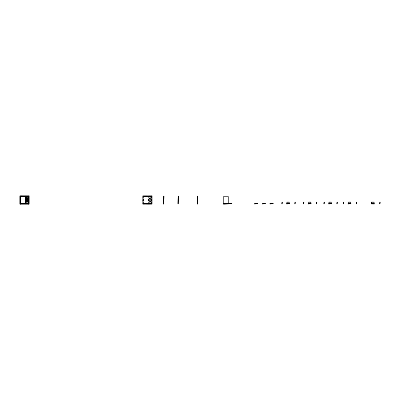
<?xml version="1.0" encoding="UTF-8"?>
<svg xmlns="http://www.w3.org/2000/svg" width="400" height="400" viewBox="0 0 400 400"><rect width="100%" height="100%" fill="white"/><g stroke="black" fill="none" stroke-linecap="round" stroke-linejoin="round"><path stroke-width="0.6" d="M20.225 196.425L28.77 196.425M25.495 196.445L20.9 196.2M25.78 196.47L28.5 196.47M25.78 197.82L28.5 197.82M25.51 198.045L28.77 198.045M25.51 198.27L28.77 198.27M25.78 198.315L28.5 198.315M25.78 199.665L28.5 199.665M25.51 199.89L28.77 199.89M25.51 200.11L28.77 200.11M25.78 200.155L28.5 200.155M25.78 201.505L28.5 201.505M25.51 201.73L28.77 201.73M25.51 201.955L28.77 201.955M25.78 203.35L28.5 203.35M20.225 203.575L28.77 203.575M371.545 203.575L374.265 203.8L371.545 203.8L371.545 202.225L374.04 202.225L374.04 203.8M228.43 203.775L223.605 204.025L223.605 196.425L228.43 196.67L228.44 203.8M20.225 203.8L28.77 203.8M371.77 202.225L371.77 203.8M350.635 203.8L350.635 202.225L348.365 202.225L348.365 203.8M331.26 203.8L331.26 202.225L328.985 202.225L328.985 203.8M310.79 203.8L310.79 202.225L308.52 202.225L308.52 203.8M289.205 203.8L289.205 202.225L286.935 202.225L286.935 203.8M28.77 204.025L28.77 196.2L20.225 196.2L20.225 204.025M28.545 196.2L28.5 198.045M28.545 198.27L28.5 199.89M28.545 200.11L28.5 201.73M28.545 201.955L28.545 204.025M28.275 196.47L28.275 198.045M28.275 198.315L28.275 199.89M28.275 200.155L28.275 201.73M28.275 202L28.275 203.575M27.14 203.35L27.14 203.8M26.005 196.47L26.005 198.045M26.005 198.315L26.005 199.89M26.005 200.155L26.005 201.73M26.005 202L26.005 203.575M25.735 196.2L25.78 198.045M25.735 198.27L25.78 199.89M25.735 200.11L25.78 201.73M25.735 201.955L25.735 203.8M25.51 196.2L25.51 203.8M20.675 196.2L20.515 203.555M20.45 196.2L20.45 204.025M28.995 195.975L20 195.975L20 204.025L28.995 204.025L28.995 195.975M151.91 195.975L142.915 195.975L142.915 204.025L151.91 204.025L151.91 195.975M143.365 196.2L143.14 197.325L143.365 196.2M144.265 196.2L143.59 196.425L144.265 196.2M145.615 196.2L144.715 196.425L145.615 196.2M147.02 196.2L146.12 196.425L147.02 196.2M149.55 196.2L147.525 196.425L148.425 196.425L148.65 197.325L148.65 196.425L149.55 196.2M150.955 196.2L150.055 196.425L150.955 196.2M151.685 196.2L151.46 197.325L151.685 196.2M163.805 196.2L163.58 204.025L163.805 196.2M178.335 196.2L178.11 203.8L178.335 196.2M197.655 196.2L197.43 204.025L197.655 196.2M150.955 198.045L149.155 198.27L150.955 198.045M143.365 199.1L143.14 200.9L143.365 199.1M148.65 199.1L148.425 200.9L148.65 199.1M151.685 199.1L151.46 200.9L151.685 199.1M150.955 199.89L149.155 200.11L150.955 199.89M150.955 201.73L149.155 201.955L150.955 201.73M282.19 202.225L281.965 203.8L282.19 202.225M295.165 202.225L294.94 203.8L295.165 202.225M303.775 202.225L303.55 203.8L303.775 202.225M316.75 202.225L316.525 203.8L316.75 202.225M324.245 202.225L324.02 203.8L324.245 202.225M337.215 202.225L336.99 203.8L337.215 202.225M343.62 202.225L343.395 203.8L343.62 202.225M356.595 202.225L356.37 203.8L356.595 202.225M380 202.225L379.775 203.8L380 202.225M143.365 202.675L143.14 203.8L143.365 202.675M148.65 202.675L148.425 203.575L147.525 203.8L149.55 203.8L148.65 203.575L148.65 202.675M151.685 202.675L151.46 203.8L151.685 202.675M144.265 203.575L143.59 203.8L144.265 203.575M145.615 203.575L144.715 203.8L145.615 203.575M147.02 203.575L146.12 203.8L147.02 203.575M150.955 203.575L150.055 203.8L150.955 203.575M231.79 203.575L223.245 203.8L231.79 203.575M257.695 203.575L254.435 203.8L257.695 203.575M265.58 203.575L262.315 203.8L265.58 203.575M273.22 203.575L269.96 203.8L273.22 203.575M289.43 203.575L286.71 203.8L289.43 203.575M311.015 203.575L308.295 203.8L311.015 203.575M331.485 203.575L328.76 203.8L331.485 203.575M350.86 203.575L348.14 203.8L350.86 203.575"/></g></svg>
